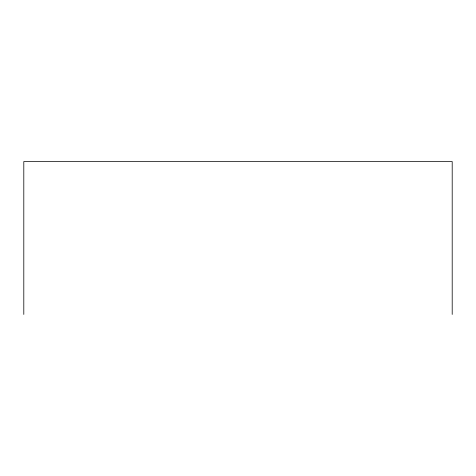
<?xml version="1.0" encoding="UTF-8"?>
<svg xmlns="http://www.w3.org/2000/svg" width="476" height="476" viewBox="0 0 476 476"><rect width="100%" height="100%" fill="white"/><g stroke="black" fill="none" stroke-linecap="round" stroke-linejoin="round"><path stroke-width="0.71" d="M452.2 314.44L452.2 161.56L23.8 161.56L23.8 314.44"/></g></svg>
